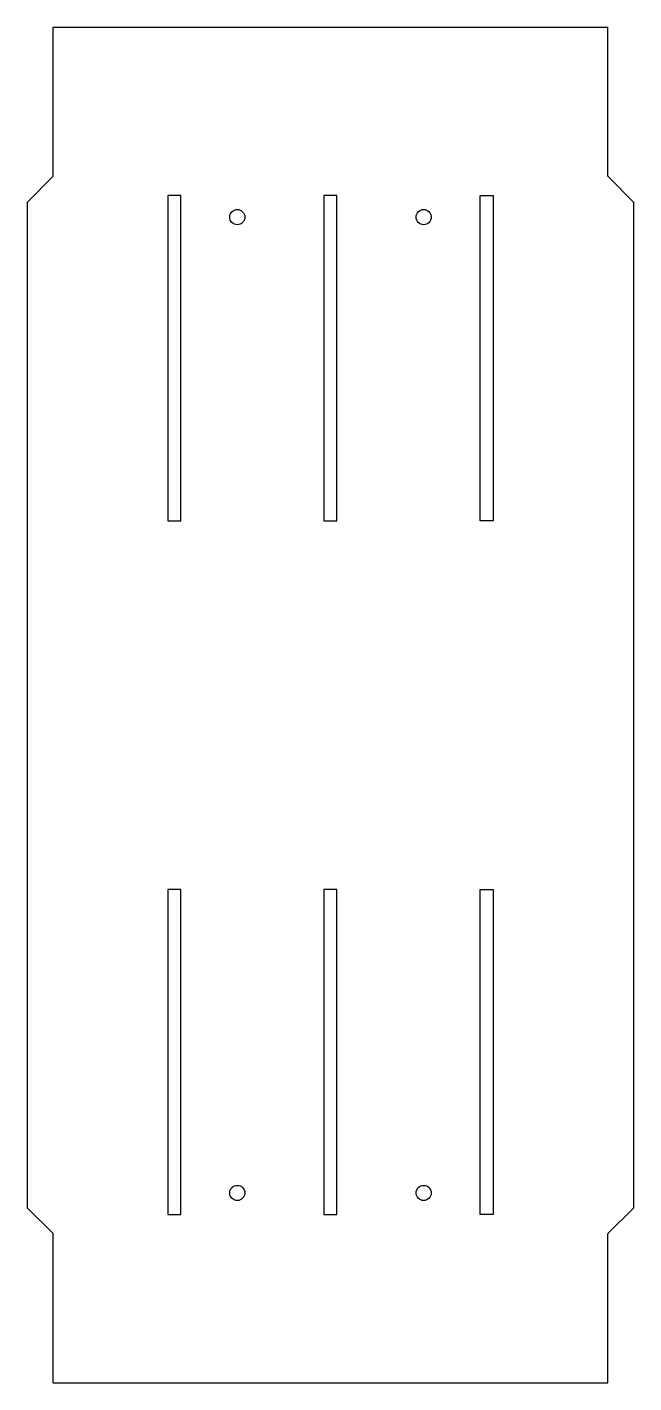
# Model space of a CAD drawing. Header units: millimetres. Extents: x 66 to 206, y -12 to 301.
import ezdxf

# ---------------------------------------------------------------- set-up
doc = ezdxf.new("R2010")
doc.units = ezdxf.units.MM
doc.layers.add('DV2_0', color=7, linetype='Continuous')

msp = doc.modelspace()

# ---------------------------------------------------------------- linework, layer by layer
at = {"layer": 'DV2_0', "color": 7, "linetype": 'Continuous'}
for p, q in [((71.72, 280.87), (71.72, 300.87)), ((71.72, 300.87), (199.72, 300.87)), ((199.72, 280.87), (199.72, 300.87)), ((71.72, 266.47), (71.72, 280.87)), ((71.72, 280.87), (71.72, 280.87)), ((199.72, 266.47), (199.72, 280.87)), ((199.72, 280.87), (199.72, 280.87)), ((71.72, 266.47), (65.72, 260.47)), ((71.72, 266.47), (71.73, 266.47)), ((71.72, 266.47), (71.73, 266.47)), ((71.72, 266.47), (71.72, 266.47)), ((71.73, 266.47), (71.73, 266.47)), ((199.72, 266.47), (199.72, 266.47)), ((199.72, 266.47), (199.72, 266.47)), ((199.72, 266.47), (199.72, 266.47)), ((199.72, 266.47), (199.73, 266.47)), ((205.72, 260.47), (199.73, 266.47)), ((65.72, 260.47), (65.72, 28.67)), ((101.22, 262.07), (98.22, 262.07)), ((98.22, 262.07), (98.22, 187.07)), ((101.22, 187.07), (101.22, 262.07)), ((137.22, 262.07), (134.22, 262.07)), ((134.22, 262.07), (134.22, 187.07)), ((137.22, 187.07), (137.22, 262.07)), ((170.22, 187.07), (170.22, 262.07)), ((170.22, 262.07), (173.22, 262.07)), ((173.22, 262.07), (173.22, 187.07)), ((205.72, 28.67), (205.72, 260.47)), ((98.22, 187.07), (101.22, 187.07)), ((134.22, 187.07), (137.22, 187.07)), ((173.22, 187.07), (170.22, 187.07)), ((101.22, 102.07), (98.22, 102.07)), ((98.22, 102.07), (98.22, 27.07)), ((101.22, 27.07), (101.22, 102.07)), ((137.22, 102.07), (134.22, 102.07)), ((134.22, 102.07), (134.22, 27.07)), ((137.22, 27.07), (137.22, 102.07)), ((170.22, 27.07), (170.22, 102.07)), ((170.22, 102.07), (173.22, 102.07)), ((173.22, 102.07), (173.22, 27.07)), ((65.72, 28.67), (71.72, 22.68)), ((199.73, 22.68), (205.72, 28.67)), ((98.22, 27.07), (101.22, 27.07)), ((134.22, 27.07), (137.22, 27.07)), ((173.22, 27.07), (170.22, 27.07)), ((71.72, 22.67), (71.72, 22.68)), ((71.72, 22.67), (71.73, 22.67)), ((71.72, 8.27), (71.72, 22.67)), ((71.73, 22.67), (71.72, 22.67)), ((71.73, 22.67), (71.73, 22.67)), ((199.73, 22.68), (199.72, 22.67)), ((199.72, 22.67), (199.72, 22.67)), ((199.72, 22.67), (199.72, 22.67)), ((199.72, 8.27), (199.72, 22.67)), ((199.72, 22.67), (199.72, 22.67)), ((71.72, -11.73), (71.72, 8.27)), ((71.72, 8.27), (71.72, 8.27)), ((199.72, -11.73), (199.72, 8.27)), ((199.72, 8.27), (199.72, 8.27)), ((71.72, -11.73), (199.72, -11.73))]:
    msp.add_line(p, q, dxfattribs=at)
for centre in [(114.22, 257.07), (157.22, 257.07), (114.22, 32.07), (157.22, 32.07)]:
    msp.add_circle(centre, 1.75, dxfattribs=at)

doc.saveas('drawing.dxf')
